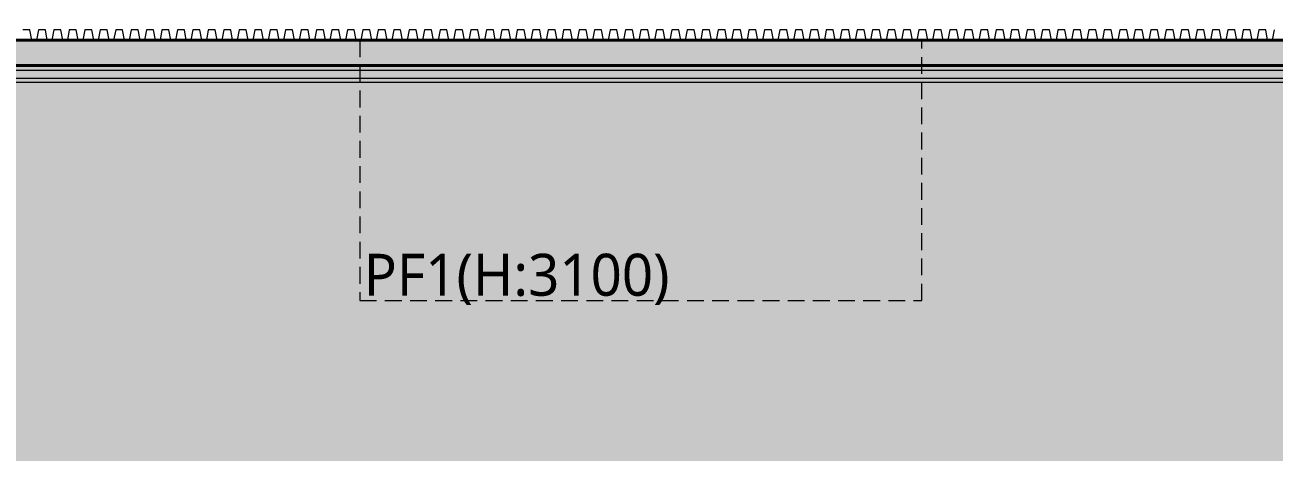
# Model space of a CAD drawing. Header units: millimetres. Extents: x 0 to 420000, y 0 to 297000.
# Drawn here: x 245673 to 260558, y 18995 to 24082 of the extents above; entities that cross this region are included whole.
import ezdxf
from ezdxf.enums import TextEntityAlignment as Align

# ---------------------------------------------------------------- set-up
doc = ezdxf.new("R2010")
doc.units = ezdxf.units.MM
doc.linetypes.add('CEN', pattern=[62, 60, -1, 0, -1])
doc.linetypes.add('HIDDEN', pattern=[0.375, 0.25, -0.125])
for name, color, linetype, lineweight in [('A-AXIS-LINE', 1, 'CEN', 15), ('A-CONC-LIN1', 2, 'Continuous', 40), ('A-SECT-LIN3', 255, 'Continuous', 18), ('A-XXXX-DRBD', 9, 'Continuous', 20), ('A-XXXX-HATC', 8, 'Continuous', 18), ('A-XXXX-HID', 8, 'HIDDEN', 18)]:
    doc.layers.add(name, color=color, linetype=linetype, lineweight=lineweight)
doc.layers.add('A-CONC-SOLD', color=253, linetype='CEN')
doc.layers.add('A-XXXX-SOLD', color=252, linetype='Continuous')
doc.layers.add('A-XXXX-NPLT', color=144, linetype='Continuous', lineweight=15, plot=False)
doc.styles.add('맑은고딕', font='')
doc.styles.get('맑은고딕').set_extended_font_data('Malgun Gothic')

# ---------------------------------------------------------------- blocks, each defined once
blk = doc.blocks.new('axis(211208)')
at = {"layer": 'A-AXIS-LINE', "ltscale": 1000}
blk.add_line((4631788.1, -442118.7), (4955413.1, -442118.7), dxfattribs=at)
blk = doc.blocks.new('지하2층')
at = {"layer": 'A-CONC-SOLD'}
h = blk.add_hatch(color=256, dxfattribs=at)
h.dxf.hatch_style = 1
h.paths.add_polyline_path([(4879374, -392169), (4878974, -392169), (4878974, -391119), (4878824, -391119), (4878824, -391369), (4878374, -391369), (4878374, -392369), (4878324, -392369), (4878324, -393069), (4878674, -393069), (4878674, -401669), (4877924, -401669), (4877924, -401119), (4877724, -401119), (4877724, -401669), (4801524, -401669), (4801524, -401129), (4801324, -401129), (4801324, -401969), (4801494, -401969), (4801479, -401978), (4801479, -402319), (4759169, -402319), (4759169, -401978), (4759154, -401969), (4759324, -401969), (4759324, -401129), (4759124, -401129), (4759124, -401669), (4682924, -401669), (4682924, -401119), (4682724, -401119), (4682724, -401669), (4681974, -401669), (4681974, -393069), (4682324, -393069), (4682324, -392369), (4682274, -392369), (4682274, -391369), (4681824, -391369), (4681824, -391119), (4681674, -391119), (4681674, -392169), (4681274, -392169), (4681274, -401969), (4758324, -401969), (4758324, -402619), (4802324, -402619), (4802324, -401969), (4879374, -401969)])
at = {"layer": 'A-CONC-LIN1'}
for points in [[(4681674, -391119), (4681674, -392169), (4681274, -392169), (4681274, -401969), (4758324, -401969), (4758324, -402619), (4802324, -402619), (4802324, -401969), (4879374, -401969), (4879374, -392169), (4878974, -392169), (4878974, -391119)], [(4878974, -391119), (4878824, -391119), (4878824, -391369), (4878374, -391369), (4878374, -392369), (4878324, -392369), (4878324, -393069), (4878674, -393069), (4878674, -401669), (4877924, -401669), (4877924, -401119), (4877724, -401119), (4877724, -401669), (4801524, -401669), (4801524, -401129), (4801324, -401129), (4801324, -401969), (4801494, -401969), (4801479, -401978), (4801479, -402319), (4759169, -402319)]]:
    blk.add_lwpolyline(points, dxfattribs=at)
at = {"layer": 'A-XXXX-DRBD'}
blk.add_lwpolyline([(4830871, -401544), (4830848, -401669), (4830793, -401669), (4830770, -401544), (4830687, -401544), (4830664, -401669), (4830609, -401669), (4830586, -401544), (4830503, -401544), (4830480, -401669), (4830425, -401669), (4830402, -401544), (4830319, -401544), (4830296, -401669), (4830241, -401669), (4830218, -401544), (4830135, -401544), (4830112, -401669), (4830057, -401669), (4830034, -401544), (4829951, -401544), (4829928, -401669), (4829873, -401669), (4829850, -401544), (4829767, -401544), (4829744, -401669), (4829689, -401669), (4829666, -401544), (4829583, -401544), (4829559, -401669), (4829505, -401669), (4829482, -401544), (4829399, -401544), (4829375, -401669), (4829321, -401669), (4829297, -401544), (4829215, -401544), (4829191, -401669), (4829137, -401669), (4829113, -401544), (4829031, -401544), (4829007, -401669), (4828953, -401669), (4828929, -401544), (4828846, -401544), (4828823, -401669), (4828768, -401669), (4828745, -401544), (4828662, -401544), (4828639, -401669), (4828584, -401669), (4828561, -401544), (4828478, -401544), (4828455, -401669), (4828400, -401669), (4828377, -401544), (4828294, -401544), (4828271, -401669), (4828216, -401669), (4828193, -401544), (4828110, -401544), (4828087, -401669), (4828032, -401669), (4828009, -401544), (4827926, -401544), (4827903, -401669), (4827848, -401669), (4827825, -401544), (4827742, -401544), (4827719, -401669), (4827664, -401669), (4827641, -401544), (4827558, -401544), (4827535, -401669), (4827480, -401669), (4827457, -401544), (4827374, -401544), (4827350, -401669), (4827296, -401669), (4827272, -401544), (4827190, -401544), (4827166, -401669), (4827112, -401669), (4827088, -401544), (4827006, -401544), (4826982, -401669), (4826928, -401669), (4826904, -401544), (4826821, -401544), (4826798, -401669), (4826744, -401669), (4826720, -401544), (4826637, -401544), (4826614, -401669), (4826559, -401669), (4826536, -401544), (4826453, -401544), (4826430, -401669), (4826375, -401669), (4826352, -401544), (4826269, -401544), (4826246, -401669), (4826191, -401669), (4826168, -401544), (4826085, -401544), (4826062, -401669), (4826007, -401669), (4825984, -401544), (4825901, -401544), (4825878, -401669), (4825823, -401669), (4825800, -401544), (4825717, -401544), (4825694, -401669), (4825639, -401669), (4825616, -401544), (4825533, -401544), (4825510, -401669), (4825455, -401669), (4825432, -401544), (4825349, -401544), (4825325, -401669), (4825271, -401669), (4825247, -401544), (4825165, -401544), (4825141, -401669), (4825087, -401669), (4825063, -401544), (4824981, -401544), (4824957, -401669), (4824903, -401669), (4824879, -401544), (4824796, -401544), (4824773, -401669), (4824719, -401669), (4824695, -401544), (4824612, -401544), (4824589, -401669), (4824534, -401669), (4824511, -401544), (4824428, -401544), (4824405, -401669), (4824350, -401669), (4824327, -401544), (4824244, -401544), (4824221, -401669), (4824166, -401669), (4824143, -401544), (4824060, -401544), (4824037, -401669), (4823982, -401669), (4823959, -401544), (4823876, -401544), (4823853, -401669), (4823798, -401669), (4823775, -401544), (4823692, -401544), (4823669, -401669), (4823614, -401669), (4823591, -401544), (4823508, -401544), (4823485, -401669), (4823430, -401669), (4823407, -401544), (4823324, -401544), (4823300, -401669), (4823246, -401669), (4823223, -401544), (4823140, -401544), (4823116, -401669), (4823062, -401669), (4823038, -401544), (4822956, -401544), (4822932, -401669), (4822878, -401669), (4822854, -401544), (4822771, -401544), (4822748, -401669), (4822694, -401669), (4822670, -401544), (4822587, -401544), (4822564, -401669), (4822509, -401669), (4822486, -401544), (4822403, -401544), (4822380, -401669), (4822325, -401669), (4822302, -401544), (4822219, -401544), (4822196, -401669), (4822141, -401669), (4822118, -401544), (4822035, -401544), (4822012, -401669), (4821957, -401669), (4821934, -401544), (4821851, -401544), (4821828, -401669), (4821773, -401669), (4821750, -401544), (4821667, -401544), (4821644, -401669), (4821589, -401669), (4821566, -401544), (4821483, -401544), (4821460, -401669), (4821405, -401669), (4821382, -401544), (4821299, -401544), (4821275, -401669), (4821221, -401669), (4821198, -401544), (4821115, -401544), (4821091, -401669), (4821037, -401669), (4821013, -401544), (4820931, -401544), (4820907, -401669), (4820853, -401669), (4820829, -401544), (4820747, -401544), (4820723, -401669), (4820669, -401669), (4820645, -401544), (4820562, -401544), (4820539, -401669), (4820484, -401669), (4820461, -401544), (4820378, -401544), (4820355, -401669), (4820300, -401669), (4820277, -401544), (4820194, -401544), (4820171, -401669), (4820116, -401669), (4820093, -401544), (4820010, -401544), (4819987, -401669), (4819932, -401669), (4819909, -401544), (4819826, -401544), (4819803, -401669), (4819748, -401669), (4819725, -401544), (4819642, -401544), (4819619, -401669), (4819564, -401669), (4819541, -401544), (4819458, -401544), (4819435, -401669), (4819380, -401669), (4819357, -401544), (4819274, -401544), (4819250, -401669), (4819196, -401669), (4819173, -401544), (4819090, -401544), (4819066, -401669), (4819012, -401669), (4818988, -401544), (4818906, -401544), (4818882, -401669), (4818828, -401669), (4818804, -401544), (4818722, -401544), (4818698, -401669), (4818644, -401669), (4818620, -401544), (4818537, -401544), (4818514, -401669), (4818459, -401669), (4818436, -401544), (4818353, -401544), (4818330, -401669), (4818275, -401669), (4818252, -401544), (4818169, -401544), (4818146, -401669), (4818091, -401669), (4818068, -401544), (4817985, -401544), (4817962, -401669), (4817907, -401669), (4817884, -401544), (4817801, -401544), (4817778, -401669), (4817723, -401669), (4817700, -401544), (4817617, -401544), (4817594, -401669), (4817539, -401669), (4817516, -401544), (4817433, -401544), (4817410, -401669), (4817355, -401669), (4817332, -401544), (4817249, -401544), (4817226, -401669), (4817171, -401669), (4817148, -401544), (4817065, -401544), (4817041, -401669), (4816987, -401669), (4816963, -401544), (4816881, -401544), (4816857, -401669), (4816803, -401669), (4816779, -401544), (4816697, -401544), (4816673, -401669), (4816619, -401669), (4816595, -401544), (4816512, -401544), (4816489, -401669), (4816435, -401669), (4816411, -401544), (4816328, -401544), (4816305, -401669), (4816250, -401669), (4816227, -401544), (4816144, -401544), (4816121, -401669), (4816066, -401669), (4816043, -401544), (4815960, -401544)], dxfattribs=at)
blk = doc.blocks.new('PF1_2')
at = {"layer": 'A-XXXX-HID', "color": 0, "ltscale": 800}
blk.add_lwpolyline([(-3350, 0), (-3350, -3100), (3350, -3100), (3350, 0)], close=True, dxfattribs=at)
at = {"layer": 'A-XXXX-NPLT', "style": '맑은고딕'}
blk.add_text('PF1(H:3100)', height=500, dxfattribs=at).set_placement((-1480, -2845), align=Align.MIDDLE)

msp = doc.modelspace()

# ---------------------------------------------------------------- hatches: boundary and pattern name
at = {"layer": 'A-XXXX-HATC'}
h = msp.add_hatch(dxfattribs=at)
h.set_pattern_fill('DOTS', color=256, scale=10)
h.set_pattern_definition([(0, (0, -50), (7.9375, 15.875), [0, -15.875])])
h.paths.add_polyline_path([(232012.5, 23600), (309062.5, 23600), (309062.5, 23540), (232012.5, 23540)])
h = msp.add_hatch(dxfattribs=at)
h.set_pattern_fill('돌01', color=256, scale=200)
h.set_pattern_definition([(0, (40, -50), (200, 200), [60, -140]), (0, (160, -30), (200, 200), [50, -150]), (0, (150, -20), (200, 200), [40, -160]), (0, (90, 30), (200, 200), [30, -30, 40, -100]), (0, (90, 40), (200, 200), [40, -10, 50, -100]), (0, (0, 80), (200, 200), [50, -150]), (0, (190, 90), (200, 200), [50, -150]), (90, (0, -10), (-200, 200), [30, -170]), (90, (30, 140), (-200, 200), [20, -180]), (90, (40, -50), (-200, 200), [30, -170]), (90, (60, 130), (-200, 200), [10, -190]), (90, (70, 50), (-200, 200), [30, -170]), (90, (90, -20), (-200, 200), [50, -150]), (90, (110, 120), (-200, 200), [30, -170]), (90, (130, 40), (-200, 200), [40, -160]), (90, (140, 40), (-200, 200), [40, -160]), (90, (160, -50), (-200, 200), [20, -180]), (90, (190, -20), (-200, 200), [50, -150]), (45, (20, -30), (0, 200), [84.8528, -197.98991]), (45, (40, -20), (0, 200), [42.4264, -240.41631]), (45, (130, 90), (0, 200), [56.56854, -226.27417]), (45, (130, 100), (0, 200), [42.4264, -240.41631]), (135, (60, 80), (-200, 2e-14), [14.1422, -268.70051]), (135, (20, -30), (-200, 2e-14), [28.2842, -254.55851]), (135, (80, 30), (-200, 2e-14), [28.2842, -254.55851]), (135, (130, 80), (-200, 2e-14), [28.2842, -254.55851]), (135, (190, 120), (-200, 2e-14), [42.4264, -240.41631]), (135, (190, 110), (-200, 2e-14), [28.2842, -254.55851]), (135, (180, 130), (-200, 2e-14), [28.2842, -254.55851]), (135, (120, -50), (-200, 2e-14), [42.4264, -240.41631]), (26.56505, (180, 70), (200, 8e-08), [22.36, -424.8536]), (26.56505, (130, 20), (200, 8e-08), [22.36, -424.8536]), (26.56505, (60, 80), (200, 8e-08), [44.72, -402.4936]), (26.56505, (70, 130), (200, 8e-08), [44.72, -402.4936]), (26.56505, (70, 80), (200, 8e-08), [44.72, -402.4936]), (26.56505, (190, 120), (200, 8e-08), [44.72, -402.4936]), (26.56505, (0, 20), (200, 8e-08), [67.082, -380.1316]), (26.56505, (0, 30), (200, 8e-08), [67.082, -380.1316]), (26.56505, (0, 110), (200, 8e-08), [67.082, -380.1316]), (63.43495, (100, 100), (1e-08, 200), [22.36, -424.8536]), (63.43495, (190, 90), (1e-08, 200), [22.36, -268.333595, 44.72, -111.8]), (63.43495, (170, 70), (1e-08, 200), [44.72, -402.4936]), (63.43495, (50, 90), (1e-08, 200), [44.72, -402.4936]), (63.43495, (40, 90), (1e-08, 200), [44.72, -402.4936]), (63.43495, (110, 110), (1e-08, 200), [67.082, -380.1316]), (116.56505, (60, 60), (-8e-08, 200), [22.36, -424.8536]), (116.56505, (190, 40), (-8e-08, 200), [22.36, -424.8536]), (116.56505, (150, -20), (-8e-08, 200), [44.72, -402.4936]), (116.56505, (140, -10), (-8e-08, 200), [44.72, -402.4936]), (116.56505, (160, 130), (-8e-08, 200), [44.72, -402.4936]), (116.56505, (0, 30), (-8e-08, 200), [44.72, -402.4936]), (116.56505, (100, -50), (-8e-08, 200), [67.082, -380.1316]), (153.43495, (170, 70), (-200, 1e-08), [44.72, -402.4936]), (153.43495, (180, 60), (-200, 1e-08), [44.72, -402.4936]), (153.43495, (30, -40), (-200, 1e-08), [22.36, -424.8536]), (153.43495, (90, 40), (-200, 1e-08), [22.36, -424.8536]), (153.43495, (130, 100), (-200, 1e-08), [22.36, -424.8536])])
h.paths.add_polyline_path([(309062.5, 23540), (232012.5, 23540), (232012.5, 23400), (309062.5, 23400)])
at = {"layer": 'A-XXXX-SOLD'}
h = msp.add_hatch(color=256, dxfattribs=at)
h.dxf.hatch_style = 1
edge = h.paths.add_edge_path()
edge.add_line((188012.5, 23400), (110962.5, 23400))
edge.add_line((110962.5, 23400), (110962.5, 33150))
edge.add_line((110962.5, 33150), (101437.5, 33150))
edge.add_line((101437.5, 33150), (101437.5, 32915.6))
edge.add_arc((97287.5, -3706.2), 36856.3, 83.53481, 96.46519)
edge.add_line((93137.5, 32915.6), (93137.5, 33150))
edge.add_line((93137.5, 33150), (50200, 33150))
edge.add_line((50200, 33150), (50200, 14450))
edge.add_line((50200, 14450), (373825, 14450))
edge.add_line((373825, 14450), (373825, 33150))
edge.add_line((373825, 33150), (343047.9, 33150))
edge.add_line((343047.9, 33150), (343047.9, 32941.7))
edge.add_arc((327897.9, -517956.2), 551106.3, 88.424731, 91.575269)
edge.add_line((312747.9, 32941.7), (312747.9, 33150))
edge.add_line((312747.9, 33150), (309062.5, 33150))
edge.add_line((309062.5, 33150), (309062.5, 23400))
edge.add_line((309062.5, 23400), (232012.5, 23400))
edge.add_line((232012.5, 23400), (232012.5, 22750))
edge.add_line((232012.5, 22750), (188012.5, 22750))
edge.add_line((188012.5, 22750), (188012.5, 23400))

# ---------------------------------------------------------------- linework, layer by layer
at = {"layer": 'A-SECT-LIN3'}
msp.add_lwpolyline([(232012.5, 23600), (309062.5, 23600), (309062.5, 23540), (232012.5, 23540)], close=True, dxfattribs=at)
at = {"layer": 'A-XXXX-HATC'}
msp.add_lwpolyline([(309062.5, 23540), (232012.5, 23540), (232012.5, 23400), (309062.5, 23400)], close=True, dxfattribs=at)

# ---------------------------------------------------------------- block references
for name, p in [('지하2층', (-4570311.3, 425568.7)), ('PF1_2', (253012.5, 23900))]:
    msp.add_blockref(name, p)
at = {"layer": 'A-AXIS-LINE'}
msp.add_blockref('axis(211208)', (-4581588.1, 465568.7), dxfattribs=at)

doc.saveas('drawing.dxf')
